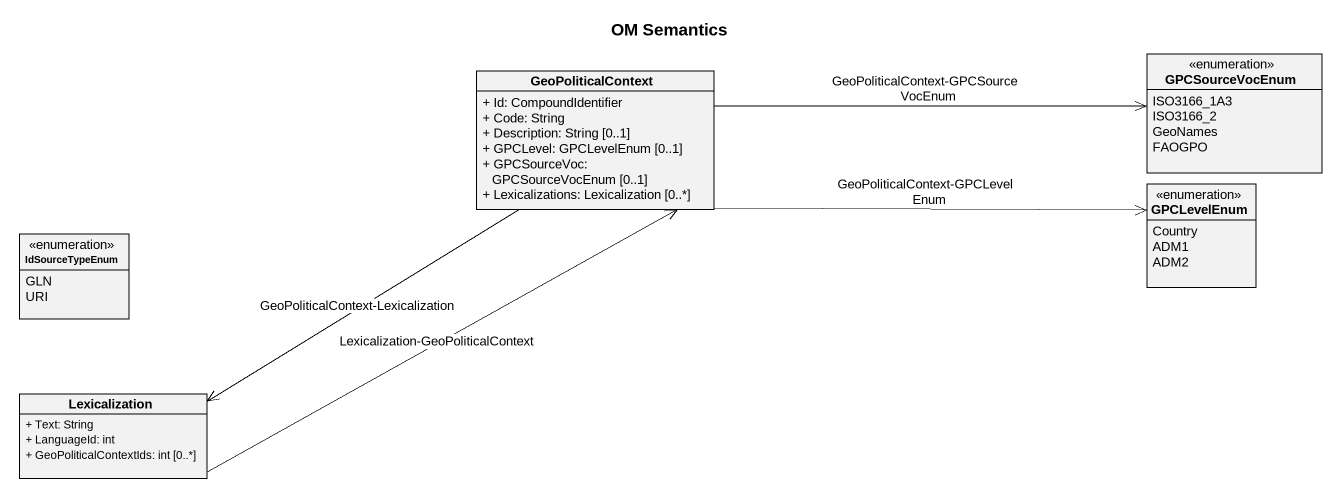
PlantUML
@startuml
title OM Semantics
hide circle
hide empty members
skinparam classAttributeIconSize 0
class GeoPoliticalContext {
  + Id: CompoundIdentifier
  + Code: String
  + Description: String [0..1]
  + GPCLevel: GPCLevelEnum [0..1]
  + GPCSourceVoc: GPCSourceVocEnum [0..1]
  + Lexicalizations: Lexicalization [0..*]
}
enum GPCSourceVocEnum {
  ISO3166_1A3
  ISO3166_2
  GeoNames
  FAOGPO
}
enum GPCLevelEnum {
  Country
  ADM1
  ADM2
}
enum IdSourceTypeEnum {
  GLN
  URI
}
class Lexicalization {
  + Text: String
  + LanguageId: int
  + GeoPoliticalContextIds: int [0..*]
}
GeoPoliticalContext <-- Lexicalization : Lexicalization-GeoPoliticalContext
GPCSourceVocEnum <-left- GeoPoliticalContext : GeoPoliticalContext-GPCSourceVocEnum
GPCLevelEnum <-left- GeoPoliticalContext : GeoPoliticalContext-GPCLevelEnum
Lexicalization <-up- GeoPoliticalContext : GeoPoliticalContext-Lexicalization
@enduml
